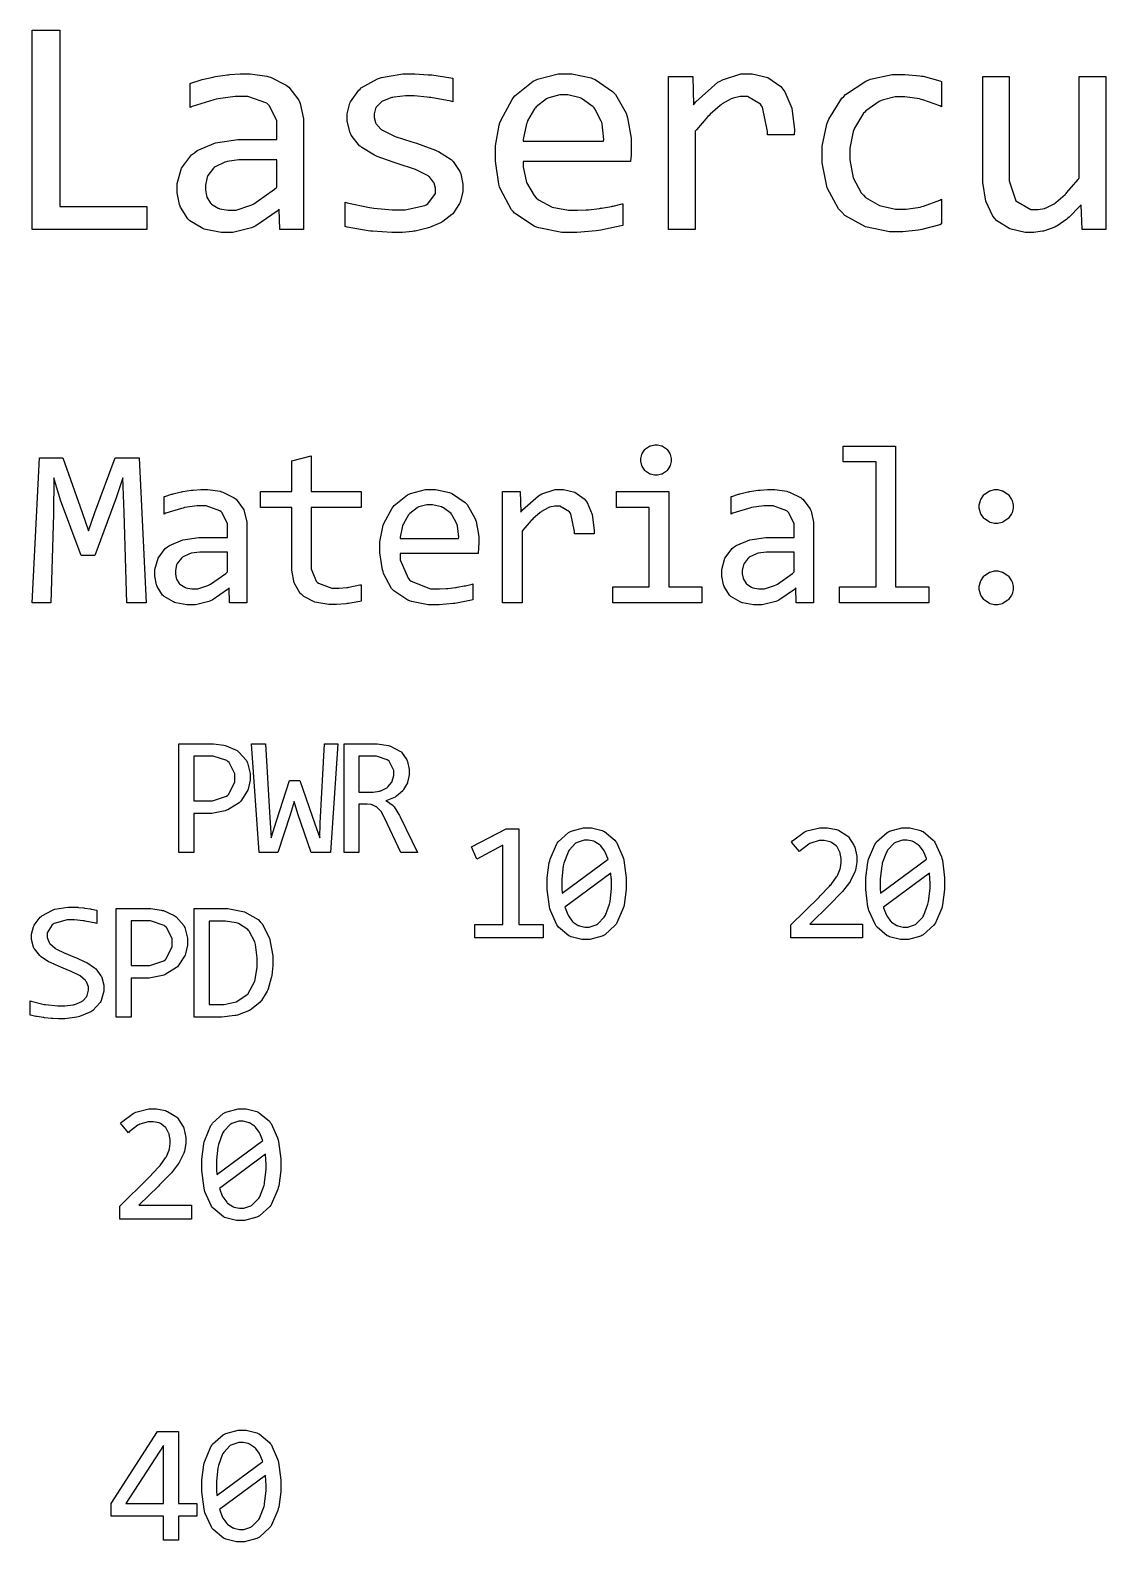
# Model space of a CAD drawing. Extents: x 0.4 to 7.8, y 0.3 to 11.2.
# Drawn here: x 0.796 to 2.375, y 8.96 to 11.178 of the extents above; entities that cross this region are included whole.
import ezdxf

# ---------------------------------------------------------------- set-up
doc = ezdxf.new("R2010")
doc.units = 0
doc.layers.get('0').update_dxf_attribs({"linetype": 'CONTINUOUS'})

msp = doc.modelspace()

# ---------------------------------------------------------------- linework, layer by layer
at = {"color": 9}
for points in [[(0.967719, 10.8854), (0.799425, 10.8854), (0.799425, 11.178), (0.839953, 11.178), (0.839953, 10.9194), (0.967719, 10.9194), (0.967719, 10.8854)], [(1.16271, 10.8854), (1.16184, 10.9156), (1.15875, 10.9127), (1.1276, 10.8908), (1.12446, 10.8894), (1.12131, 10.8881), (1.09397, 10.8814), (1.08485, 10.8814), (1.07661, 10.8814), (1.0542, 10.8855), (1.05192, 10.8863), (1.04964, 10.8872), (1.03082, 10.8983), (1.02935, 10.8997), (1.02789, 10.9012), (1.01704, 10.9182), (1.01633, 10.9201), (1.01563, 10.9221), (1.01232, 10.9396), (1.01232, 10.9454), (1.01232, 10.953), (1.01855, 10.9755), (1.0332, 10.9951), (1.03738, 10.9982), (1.04156, 11.0015), (1.06863, 11.0127), (1.10107, 11.0175), (1.11193, 11.0175), (1.15848, 11.0175), (1.15848, 11.0372), (1.15848, 11.0451), (1.14784, 11.067), (1.14573, 11.069), (1.14355, 11.071), (1.11594, 11.081), (1.10677, 11.081), (1.09733, 11.081), (1.07227, 11.0775), (1.06917, 11.0768), (1.06608, 11.0761), (1.0344, 11.066), (1.03114, 11.0647), (1.03114, 11.0998), (1.03233, 11.1003), (1.04595, 11.1046), (1.04747, 11.105), (1.04899, 11.1055), (1.065, 11.1093), (1.06668, 11.1097), (1.06836, 11.11), (1.08588, 11.1126), (1.08773, 11.1128), (1.08952, 11.1131), (1.10482, 11.1142), (1.10992, 11.1142), (1.11909, 11.1142), (1.14383, 11.1104), (1.14659, 11.1097), (1.14931, 11.1089), (1.1722, 11.0976), (1.1741, 11.096), (1.176, 11.0945), (1.19054, 11.0753), (1.19157, 11.073), (1.19255, 11.0707), (1.19765, 11.0479), (1.19765, 11.0403), (1.19765, 10.8854), (1.16271, 10.8854)], [(1.43153, 10.9467), (1.43153, 10.9415), (1.42817, 10.9271), (1.42751, 10.9255), (1.42681, 10.9239), (1.41769, 10.9099), (1.41656, 10.9087), (1.41536, 10.9075), (1.40196, 10.8972), (1.40044, 10.8964), (1.39888, 10.8956), (1.38249, 10.8885), (1.38075, 10.8879), (1.37902, 10.8874), (1.36127, 10.8832), (1.35948, 10.883), (1.35764, 10.8828), (1.34288, 10.8814), (1.338, 10.8814), (1.32747, 10.8814), (1.2991, 10.8831), (1.2959, 10.8834), (1.2927, 10.8838), (1.26156, 10.8892), (1.25852, 10.8899), (1.25852, 10.9257), (1.26177, 10.9248), (1.29443, 10.9177), (1.29769, 10.9172), (1.30089, 10.9167), (1.32753, 10.9143), (1.33643, 10.9143), (1.34673, 10.9143), (1.37554, 10.9207), (1.37782, 10.9219), (1.38005, 10.9232), (1.39122, 10.9385), (1.39122, 10.9436), (1.39122, 10.9463), (1.38938, 10.9536), (1.389, 10.9544), (1.38862, 10.9552), (1.38232, 10.9628), (1.3814, 10.9635), (1.38043, 10.9643), (1.36589, 10.9719), (1.36393, 10.9727), (1.36198, 10.9735), (1.33529, 10.9825), (1.33192, 10.9835), (1.32937, 10.9842), (1.30588, 10.9926), (1.30377, 10.9935), (1.30159, 10.9945), (1.28315, 11.0059), (1.28158, 11.0072), (1.28, 11.0085), (1.26769, 11.0238), (1.26682, 11.0255), (1.2659, 11.0273), (1.26145, 11.0446), (1.26145, 11.0503), (1.26145, 11.0555), (1.26497, 11.0691), (1.26568, 11.071), (1.26638, 11.0729), (1.27892, 11.0902), (1.28071, 11.0917), (1.28244, 11.0934), (1.30615, 11.1066), (1.30914, 11.1076), (1.31212, 11.1087), (1.34343, 11.1142), (1.3539, 11.1142), (1.36122, 11.1142), (1.38048, 11.1128), (1.38319, 11.1126), (1.38585, 11.1124), (1.41385, 11.1082), (1.41678, 11.1076), (1.41678, 11.073), (1.41368, 11.0737), (1.3846, 11.0792), (1.38184, 11.0795), (1.37907, 11.0799), (1.35981, 11.0817), (1.35341, 11.0817), (1.34722, 11.0817), (1.33046, 11.0799), (1.32883, 11.0795), (1.32715, 11.0791), (1.31375, 11.0739), (1.31272, 11.0732), (1.31169, 11.0726), (1.30442, 11.0649), (1.30398, 11.064), (1.30349, 11.0632), (1.30127, 11.0554), (1.30127, 11.0528), (1.30127, 11.0501), (1.30311, 11.0427), (1.30349, 11.0419), (1.30387, 11.0411), (1.31114, 11.033), (1.31223, 11.0322), (1.31331, 11.0315), (1.32823, 11.0239), (1.33013, 11.0231), (1.33203, 11.0223), (1.35682, 11.0142), (1.35992, 11.0132), (1.36323, 11.0123), (1.39122, 11.002), (1.3935, 11.0009), (1.39572, 10.9999), (1.41422, 10.9881), (1.41564, 10.9868), (1.41704, 10.9855), (1.42714, 10.9708), (1.42774, 10.9691), (1.42833, 10.9675), (1.43153, 10.9519), (1.43153, 10.9467)], [(1.67865, 11.0097), (1.67865, 11.0062), (1.67844, 10.9967), (1.67844, 10.9958), (1.67839, 10.9948), (1.67779, 10.9861), (1.67774, 10.9852), (1.51997, 10.9852), (1.51997, 10.9777), (1.52474, 10.9548), (1.53597, 10.9353), (1.53922, 10.9322), (1.54243, 10.9291), (1.56267, 10.9185), (1.58669, 10.9138), (1.59472, 10.9138), (1.59961, 10.9138), (1.61274, 10.9144), (1.61442, 10.9145), (1.61604, 10.9147), (1.63189, 10.9166), (1.63346, 10.9168), (1.63499, 10.917), (1.64947, 10.9194), (1.65087, 10.9197), (1.65229, 10.92), (1.66536, 10.9231), (1.66656, 10.9234), (1.66656, 10.8915), (1.6639, 10.8908), (1.63385, 10.8848), (1.63053, 10.8843), (1.62717, 10.8838), (1.59864, 10.8814), (1.58914, 10.8814), (1.57671, 10.8814), (1.54292, 10.8879), (1.53944, 10.8892), (1.53597, 10.8906), (1.50743, 10.9094), (1.50521, 10.9118), (1.50299, 10.9143), (1.4866, 10.9447), (1.48551, 10.9483), (1.48443, 10.9519), (1.47922, 10.986), (1.47922, 10.9973), (1.47922, 11.0086), (1.48481, 11.0386), (1.48594, 11.0421), (1.48708, 11.0457), (1.50369, 11.0766), (1.50586, 11.0792), (1.50803, 11.0819), (1.53489, 11.1032), (1.53808, 11.1048), (1.54124, 11.1063), (1.57124, 11.1142), (1.58128, 11.1142), (1.59169, 11.1142), (1.6199, 11.108), (1.62294, 11.1068), (1.62592, 11.1056), (1.65132, 11.088), (1.65338, 11.0857), (1.65543, 11.0835), (1.67106, 11.0561), (1.67215, 11.0528), (1.67324, 11.0496), (1.67865, 11.0197), (1.67865, 11.0097)], [(1.73329, 11.1101), (1.76888, 11.1101), (1.77001, 11.0687), (1.77333, 11.0727), (1.80593, 11.1016), (1.80914, 11.1034), (1.81239, 11.1052), (1.83931, 11.1142), (1.84831, 11.1142), (1.85596, 11.1142), (1.87896, 11.1085), (1.89817, 11.0953), (1.90115, 11.0915), (1.90414, 11.0878), (1.91439, 11.0635), (1.91812, 11.0318), (1.91792, 11.0244), (1.87853, 11.0244), (1.87864, 11.0293), (1.87136, 11.065), (1.86979, 11.0672), (1.86828, 11.0694), (1.84907, 11.0806), (1.84272, 11.0806), (1.83871, 11.0806), (1.82813, 11.0782), (1.82682, 11.0777), (1.82553, 11.0773), (1.8119, 11.0698), (1.81049, 11.0687), (1.80908, 11.0678), (1.79438, 11.0547), (1.79281, 11.0531), (1.79124, 11.0515), (1.77447, 11.0321), (1.77268, 11.0298), (1.77268, 10.8854), (1.73329, 10.8854), (1.73329, 11.1101)], [(2.13396, 10.8937), (2.1314, 10.8927), (2.10525, 10.8857), (2.1026, 10.8852), (2.09993, 10.8847), (2.07726, 10.8823), (2.06972, 10.8823), (2.05789, 10.8823), (2.02251, 10.8895), (1.99235, 10.9064), (1.98757, 10.9112), (1.98281, 10.916), (1.9661, 10.9467), (1.95893, 10.9833), (1.95893, 10.9956), (1.95893, 11.0077), (1.96582, 11.0403), (1.96724, 11.0439), (1.96858, 11.0475), (1.98796, 11.0784), (1.9905, 11.081), (1.993, 11.0836), (2.02285, 11.1034), (2.02632, 11.1048), (2.02974, 11.1062), (2.06153, 11.1132), (2.07215, 11.1132), (2.08029, 11.1132), (2.10226, 11.1112), (2.10482, 11.1108), (2.10732, 11.1104), (2.13163, 11.1037), (2.13396, 11.1028), (2.13396, 11.0656), (2.13151, 11.0669), (2.10667, 11.076), (2.10417, 11.0766), (2.10167, 11.0772), (2.08018, 11.0801), (2.07308, 11.0801), (2.06597, 11.0801), (2.04688, 11.0753), (2.04465, 11.0743), (2.04243, 11.0734), (2.02306, 11.0598), (2.02138, 11.058), (2.01969, 11.0562), (2.0064, 11.0344), (2.00549, 11.0318), (2.0045, 11.0292), (1.99968, 11.005), (1.99968, 10.9968), (1.99968, 10.988), (2.00456, 10.9613), (2.01606, 10.9392), (2.01938, 10.9358), (2.02268, 10.9325), (2.04303, 10.9207), (2.06651, 10.9156), (2.07437, 10.9156), (2.08203, 10.9156), (2.1026, 10.9186), (2.10508, 10.9192), (2.10758, 10.9198), (2.13163, 10.9288), (2.13396, 10.93), (2.13396, 10.8937)], [(2.37522, 10.8854), (2.34033, 10.8854), (2.33897, 10.9217), (2.33729, 10.9198), (2.32124, 10.9035), (2.31972, 10.9022), (2.31819, 10.901), (2.30328, 10.8907), (2.30181, 10.8899), (2.30029, 10.8892), (2.28521, 10.8837), (2.28369, 10.8834), (2.28217, 10.8831), (2.26904, 10.8814), (2.26471, 10.8814), (2.25706, 10.8814), (2.23421, 10.8865), (2.21522, 10.8984), (2.21229, 10.9018), (2.20931, 10.9052), (2.199, 10.9274), (2.19461, 10.9544), (2.19461, 10.9633), (2.19461, 11.1101), (2.23356, 11.1101), (2.23356, 10.9664), (2.23356, 10.9568), (2.24328, 10.9277), (2.26519, 10.9148), (2.27251, 10.9148), (2.27599, 10.9148), (2.28526, 10.9164), (2.2864, 10.9168), (2.28754, 10.9172), (2.29949, 10.9233), (2.30072, 10.9242), (2.30197, 10.9251), (2.31538, 10.937), (2.31685, 10.9385), (2.31825, 10.94), (2.33453, 10.9588), (2.33632, 10.961), (2.33632, 11.1101), (2.37522, 11.1101), (2.37522, 10.8854)], [(1.63813, 11.0153), (1.63824, 11.0177), (1.63585, 11.0405), (1.63525, 11.0425), (1.63465, 11.0447), (1.62528, 11.0626), (1.62403, 11.064), (1.62278, 11.0655), (1.60732, 11.0771), (1.60547, 11.0779), (1.60357, 11.0788), (1.5855, 11.0831), (1.57949, 11.0831), (1.57363, 11.0831), (1.55794, 11.0789), (1.55621, 11.0781), (1.55442, 11.0773), (1.53933, 11.0658), (1.53808, 11.0642), (1.53678, 11.0628), (1.52653, 11.0449), (1.52576, 11.0428), (1.52496, 11.0407), (1.52012, 11.0177), (1.51997, 11.0153), (1.63813, 11.0153)], [(1.15848, 10.9877), (1.109, 10.9877), (1.1027, 10.9877), (1.08567, 10.9853), (1.08393, 10.9848), (1.08214, 10.9843), (1.06776, 10.9774), (1.06668, 10.9765), (1.06554, 10.9756), (1.05718, 10.9648), (1.05664, 10.9635), (1.0561, 10.9623), (1.05349, 10.9506), (1.05349, 10.9467), (1.05349, 10.9436), (1.05512, 10.9352), (1.0555, 10.9342), (1.05583, 10.9333), (1.06125, 10.9245), (1.06201, 10.9237), (1.06272, 10.923), (1.07243, 10.917), (1.07362, 10.9166), (1.07482, 10.9161), (1.08702, 10.9138), (1.09109, 10.9138), (1.09874, 10.9138), (1.11887, 10.9206), (1.12174, 10.9219), (1.12462, 10.9233), (1.15522, 10.9449), (1.15848, 10.9479), (1.15848, 10.9877)], [(1.71511, 10.5698), (1.71729, 10.5698), (1.72319, 10.5683), (1.7239, 10.568), (1.72456, 10.5677), (1.73042, 10.5638), (1.7309, 10.5633), (1.73139, 10.5628), (1.73535, 10.5568), (1.73562, 10.5561), (1.73589, 10.5554), (1.73742, 10.5495), (1.73742, 10.5475), (1.73742, 10.5454), (1.73589, 10.5396), (1.73562, 10.5388), (1.73535, 10.5382), (1.73139, 10.5322), (1.7309, 10.5317), (1.73042, 10.5312), (1.72456, 10.5271), (1.7239, 10.5268), (1.72319, 10.5265), (1.71713, 10.5252), (1.71511, 10.5252), (1.71289, 10.5252), (1.70697, 10.5265), (1.70632, 10.5268), (1.70563, 10.5271), (1.69965, 10.5312), (1.69917, 10.5317), (1.69868, 10.5322), (1.69472, 10.5382), (1.69444, 10.5388), (1.69417, 10.5396), (1.69282, 10.5455), (1.69282, 10.5475), (1.69282, 10.5496), (1.69417, 10.5554), (1.69444, 10.5561), (1.69472, 10.5568), (1.69868, 10.5628), (1.69917, 10.5633), (1.69965, 10.5638), (1.70563, 10.5677), (1.70632, 10.568), (1.70697, 10.5683), (1.71306, 10.5698), (1.71511, 10.5698)], [(2.03803, 10.5445), (1.98969, 10.5445), (1.98969, 10.5678), (2.06668, 10.5678), (2.06668, 10.3614), (2.11535, 10.3614), (2.11535, 10.3378), (1.98432, 10.3378), (1.98432, 10.3614), (2.03803, 10.3614), (2.03803, 10.5445)], [(0.966743, 10.3378), (0.938422, 10.3378), (0.93419, 10.4705), (0.9324, 10.5214), (0.922472, 10.4918), (0.89106, 10.4072), (0.871039, 10.4072), (0.841092, 10.4886), (0.831164, 10.5214), (0.830513, 10.4682), (0.826768, 10.3378), (0.799425, 10.3378), (0.809842, 10.5506), (0.844185, 10.5506), (0.872831, 10.4705), (0.882107, 10.4435), (0.89106, 10.4705), (0.921169, 10.5506), (0.956489, 10.5506), (0.966743, 10.3378)], [(1.28201, 10.3401), (1.28038, 10.3397), (1.26383, 10.3369), (1.26215, 10.3367), (1.26042, 10.3365), (1.24609, 10.3356), (1.24132, 10.3356), (1.23459, 10.3356), (1.21446, 10.339), (1.19792, 10.3471), (1.19542, 10.3494), (1.19287, 10.3517), (1.18403, 10.3671), (1.18028, 10.386), (1.18028, 10.3922), (1.18028, 10.4775), (1.13455, 10.4775), (1.13455, 10.5013), (1.18028, 10.5013), (1.18028, 10.5462), (1.2086, 10.5535), (1.2086, 10.5013), (1.28201, 10.5013), (1.28201, 10.4775), (1.2086, 10.4775), (1.2086, 10.3945), (1.2086, 10.3879), (1.21631, 10.3696), (1.21788, 10.3681), (1.21946, 10.3667), (1.23899, 10.3595), (1.24555, 10.3595), (1.24978, 10.3595), (1.26107, 10.3605), (1.26264, 10.3606), (1.26416, 10.3608), (1.28033, 10.3641), (1.28201, 10.3645), (1.28201, 10.3401)], [(1.08892, 10.3378), (1.08827, 10.3598), (1.08605, 10.3576), (1.06337, 10.3417), (1.06109, 10.3408), (1.05881, 10.3398), (1.0389, 10.3349), (1.03228, 10.3349), (1.02626, 10.3349), (1.00998, 10.3379), (1.00836, 10.3385), (1.00667, 10.3391), (0.993001, 10.3472), (0.991917, 10.3482), (0.990831, 10.3493), (0.982964, 10.3617), (0.982476, 10.3631), (0.981988, 10.3645), (0.979546, 10.3772), (0.979546, 10.3815), (0.979546, 10.3869), (0.984104, 10.4034), (0.994738, 10.4176), (0.997775, 10.4199), (1.00081, 10.4222), (1.02051, 10.4304), (1.04411, 10.4339), (1.05198, 10.4339), (1.08583, 10.4339), (1.08583, 10.4482), (1.08583, 10.454), (1.07807, 10.4699), (1.07655, 10.4713), (1.07498, 10.4728), (1.0549, 10.4801), (1.04823, 10.4801), (1.0414, 10.4801), (1.02311, 10.4775), (1.02089, 10.477), (1.01866, 10.4765), (0.995606, 10.4692), (0.993218, 10.4682), (0.993218, 10.4938), (0.994086, 10.4941), (1.00402, 10.4972), (1.0051, 10.4975), (1.00618, 10.4978), (1.01785, 10.5007), (1.0191, 10.5009), (1.02029, 10.5012), (1.03304, 10.5031), (1.0344, 10.5032), (1.0357, 10.5034), (1.04677, 10.5042), (1.05051, 10.5042), (1.05718, 10.5042), (1.0752, 10.5015), (1.0772, 10.5009), (1.07916, 10.5004), (1.09587, 10.4921), (1.09722, 10.491), (1.09858, 10.4899), (1.10916, 10.4759), (1.10992, 10.4742), (1.11062, 10.4725), (1.11431, 10.456), (1.11431, 10.4505), (1.11431, 10.3378), (1.08892, 10.3378)], [(1.45475, 10.4282), (1.45475, 10.4257), (1.45458, 10.4188), (1.45458, 10.4181), (1.45454, 10.4174), (1.45415, 10.411), (1.4541, 10.4104), (1.33936, 10.4104), (1.33936, 10.4008), (1.35102, 10.3741), (1.35335, 10.3718), (1.35569, 10.3696), (1.38417, 10.3585), (1.39372, 10.3585), (1.39729, 10.3585), (1.40685, 10.3589), (1.40804, 10.359), (1.40924, 10.3591), (1.42074, 10.3605), (1.42188, 10.3606), (1.42296, 10.3608), (1.43354, 10.3626), (1.43457, 10.3627), (1.4356, 10.363), (1.4451, 10.3653), (1.44596, 10.3655), (1.44596, 10.3422), (1.44401, 10.3417), (1.42219, 10.3373), (1.41976, 10.337), (1.41732, 10.3367), (1.39654, 10.3349), (1.38965, 10.3349), (1.38059, 10.3349), (1.35601, 10.3397), (1.35352, 10.3406), (1.35097, 10.3416), (1.33024, 10.3553), (1.32861, 10.357), (1.32699, 10.3589), (1.31505, 10.381), (1.31429, 10.3836), (1.31353, 10.3862), (1.30973, 10.411), (1.30973, 10.4192), (1.30973, 10.4274), (1.3138, 10.4492), (1.31462, 10.4518), (1.31543, 10.4544), (1.32753, 10.4769), (1.3291, 10.4788), (1.33068, 10.4807), (1.35021, 10.4962), (1.35254, 10.4973), (1.35482, 10.4985), (1.37663, 10.5042), (1.38395, 10.5042), (1.3915, 10.5042), (1.412, 10.4997), (1.41422, 10.4988), (1.41639, 10.4979), (1.43485, 10.4852), (1.43636, 10.4835), (1.43788, 10.4819), (1.44928, 10.462), (1.45003, 10.4596), (1.45079, 10.4573), (1.45475, 10.4354), (1.45475, 10.4282)], [(1.48981, 10.5013), (1.51568, 10.5013), (1.5165, 10.4711), (1.51888, 10.4741), (1.54264, 10.4951), (1.54497, 10.4964), (1.54731, 10.4977), (1.56689, 10.5042), (1.57346, 10.5042), (1.579, 10.5042), (1.59576, 10.5001), (1.60969, 10.4905), (1.61188, 10.4877), (1.61404, 10.485), (1.62147, 10.4673), (1.62424, 10.4443), (1.62408, 10.4389), (1.59543, 10.4389), (1.59549, 10.4425), (1.59022, 10.4684), (1.58908, 10.47), (1.58794, 10.4716), (1.574, 10.4798), (1.56939, 10.4798), (1.56646, 10.4798), (1.55881, 10.478), (1.55783, 10.4777), (1.55686, 10.4773), (1.54699, 10.4719), (1.54596, 10.4711), (1.54492, 10.4704), (1.53424, 10.4609), (1.5331, 10.4597), (1.53196, 10.4586), (1.51975, 10.4445), (1.51844, 10.4428), (1.51844, 10.3378), (1.48981, 10.3378), (1.48981, 10.5013)], [(1.70518, 10.4778), (1.65685, 10.4778), (1.65685, 10.5013), (1.73383, 10.5013), (1.73383, 10.3614), (1.7825, 10.3614), (1.7825, 10.3378), (1.65147, 10.3378), (1.65147, 10.3614), (1.70518, 10.3614), (1.70518, 10.4778)], [(1.92096, 10.3378), (1.92031, 10.3598), (1.91808, 10.3576), (1.8954, 10.3417), (1.89312, 10.3408), (1.89085, 10.3398), (1.87093, 10.3349), (1.86431, 10.3349), (1.85829, 10.3349), (1.84201, 10.3379), (1.84039, 10.3385), (1.83871, 10.3391), (1.82503, 10.3472), (1.82394, 10.3482), (1.82286, 10.3493), (1.815, 10.3617), (1.81451, 10.3631), (1.81401, 10.3645), (1.81158, 10.3772), (1.81158, 10.3815), (1.81158, 10.3869), (1.81614, 10.4034), (1.82676, 10.4176), (1.82981, 10.4199), (1.83285, 10.4222), (1.85254, 10.4304), (1.87614, 10.4339), (1.884, 10.4339), (1.91786, 10.4339), (1.91786, 10.4482), (1.91786, 10.454), (1.9101, 10.4699), (1.90858, 10.4713), (1.90701, 10.4728), (1.88693, 10.4801), (1.88026, 10.4801), (1.87343, 10.4801), (1.85514, 10.4775), (1.85292, 10.477), (1.85069, 10.4765), (1.82764, 10.4692), (1.82525, 10.4682), (1.82525, 10.4938), (1.82611, 10.4941), (1.83604, 10.4972), (1.83712, 10.4975), (1.83822, 10.4978), (1.84987, 10.5007), (1.85113, 10.5009), (1.85232, 10.5012), (1.86507, 10.5031), (1.86643, 10.5032), (1.86774, 10.5034), (1.87879, 10.5042), (1.88254, 10.5042), (1.88921, 10.5042), (1.90722, 10.5015), (1.90924, 10.5009), (1.91118, 10.5004), (1.9279, 10.4921), (1.92925, 10.491), (1.93061, 10.4899), (1.94119, 10.4759), (1.94194, 10.4742), (1.94265, 10.4725), (1.94635, 10.456), (1.94635, 10.4505), (1.94635, 10.3378), (1.92096, 10.3378)], [(2.21436, 10.5042), (2.21674, 10.5042), (2.22319, 10.5024), (2.22396, 10.5021), (2.22472, 10.5017), (2.23133, 10.4973), (2.23193, 10.4967), (2.23247, 10.4962), (2.23699, 10.4895), (2.23731, 10.4887), (2.23762, 10.488), (2.23942, 10.4813), (2.23942, 10.4791), (2.23942, 10.4767), (2.23762, 10.4701), (2.23731, 10.4693), (2.23699, 10.4686), (2.23247, 10.4621), (2.23193, 10.4615), (2.23133, 10.461), (2.22472, 10.4565), (2.22396, 10.4562), (2.22319, 10.4558), (2.21653, 10.4542), (2.21436, 10.4542), (2.21192, 10.4542), (2.20535, 10.4558), (2.20458, 10.4562), (2.20383, 10.4565), (2.19732, 10.461), (2.19678, 10.4615), (2.19618, 10.4621), (2.19174, 10.4686), (2.1914, 10.4693), (2.19108, 10.4701), (2.18946, 10.4769), (2.18946, 10.4791), (2.18946, 10.4816), (2.19108, 10.488), (2.1914, 10.4887), (2.19174, 10.4895), (2.19618, 10.4962), (2.19678, 10.4967), (2.19732, 10.4973), (2.20383, 10.5017), (2.20458, 10.5021), (2.20535, 10.5024), (2.21208, 10.5042), (2.21436, 10.5042)], [(1.42529, 10.4322), (1.42535, 10.4341), (1.42361, 10.4506), (1.42318, 10.4521), (1.42275, 10.4536), (1.41596, 10.4666), (1.41504, 10.4677), (1.41411, 10.4688), (1.40289, 10.4772), (1.40153, 10.4778), (1.40018, 10.4785), (1.38699, 10.4816), (1.38265, 10.4816), (1.37842, 10.4816), (1.36697, 10.4786), (1.36572, 10.478), (1.36442, 10.4774), (1.35346, 10.469), (1.35254, 10.4679), (1.35162, 10.4668), (1.34413, 10.4538), (1.34359, 10.4523), (1.34299, 10.4507), (1.33946, 10.4341), (1.33936, 10.4322), (1.42529, 10.4322)], [(1.08583, 10.4122), (1.04986, 10.4122), (1.0453, 10.4122), (1.03288, 10.4105), (1.03163, 10.4101), (1.03033, 10.4098), (1.01991, 10.4047), (1.0191, 10.4041), (1.01828, 10.4034), (1.01215, 10.3956), (1.01177, 10.3946), (1.01139, 10.3938), (1.00949, 10.3853), (1.00949, 10.3824), (1.00949, 10.3802), (1.01069, 10.3741), (1.01096, 10.3733), (1.01118, 10.3726), (1.01514, 10.3663), (1.01568, 10.3657), (1.01622, 10.3651), (1.02327, 10.3608), (1.02414, 10.3605), (1.02501, 10.3601), (1.03385, 10.3585), (1.03684, 10.3585), (1.04237, 10.3585), (1.05702, 10.3634), (1.05914, 10.3644), (1.06125, 10.3654), (1.0835, 10.3811), (1.08583, 10.3832), (1.08583, 10.4122)], [(1.91786, 10.4122), (1.88189, 10.4122), (1.87733, 10.4122), (1.8649, 10.4105), (1.86367, 10.4101), (1.86236, 10.4098), (1.85194, 10.4047), (1.85113, 10.4041), (1.85032, 10.4034), (1.84418, 10.3956), (1.84381, 10.3946), (1.84343, 10.3938), (1.84153, 10.3853), (1.84153, 10.3824), (1.84153, 10.3802), (1.84272, 10.3741), (1.84299, 10.3733), (1.84321, 10.3726), (1.84717, 10.3663), (1.84771, 10.3657), (1.84825, 10.3651), (1.85531, 10.3608), (1.85618, 10.3605), (1.85704, 10.3601), (1.86589, 10.3585), (1.86888, 10.3585), (1.8744, 10.3585), (1.88906, 10.3634), (1.89117, 10.3644), (1.89328, 10.3654), (1.91553, 10.3811), (1.91786, 10.3832), (1.91786, 10.4122)], [(2.21436, 10.3849), (2.21674, 10.3849), (2.22319, 10.3831), (2.22396, 10.3828), (2.22472, 10.3824), (2.23133, 10.378), (2.23193, 10.3774), (2.23247, 10.3768), (2.23699, 10.3702), (2.23731, 10.3694), (2.23762, 10.3687), (2.23942, 10.362), (2.23942, 10.3598), (2.23942, 10.3574), (2.23762, 10.3508), (2.23731, 10.35), (2.23699, 10.3493), (2.23247, 10.3428), (2.23193, 10.3422), (2.23133, 10.3417), (2.22472, 10.3372), (2.22396, 10.3369), (2.22319, 10.3365), (2.21653, 10.3349), (2.21436, 10.3349), (2.21192, 10.3349), (2.20535, 10.3365), (2.20458, 10.3369), (2.20383, 10.3372), (2.19732, 10.3417), (2.19678, 10.3422), (2.19618, 10.3428), (2.19174, 10.3493), (2.1914, 10.35), (2.19108, 10.3508), (2.18946, 10.3576), (2.18946, 10.3598), (2.18946, 10.3622), (2.19108, 10.3687), (2.1914, 10.3694), (2.19174, 10.3702), (2.19618, 10.3768), (2.19678, 10.3774), (2.19732, 10.378), (2.20383, 10.3824), (2.20458, 10.3828), (2.20535, 10.3831), (2.21208, 10.3849), (2.21436, 10.3849)], [(1.11947, 10.0823), (1.11947, 10.0775), (1.11637, 10.0645), (1.11578, 10.0629), (1.11513, 10.0613), (1.10569, 10.0471), (1.10444, 10.0458), (1.10314, 10.0445), (1.08675, 10.0343), (1.0848, 10.0335), (1.08279, 10.0327), (1.06282, 10.0288), (1.05621, 10.0288), (1.03646, 10.0288), (1.03646, 9.97157), (1.0147, 9.97157), (1.0147, 10.1311), (1.05962, 10.1311), (1.06527, 10.1311), (1.08051, 10.1289), (1.08236, 10.1284), (1.08415, 10.128), (1.09999, 10.121), (1.1014, 10.12), (1.10276, 10.119), (1.11377, 10.1064), (1.11458, 10.1049), (1.1154, 10.1033), (1.11947, 10.0876), (1.11947, 10.0823)], [(1.0969, 10.0813), (1.0969, 10.0872), (1.08843, 10.1035), (1.08675, 10.1049), (1.08507, 10.1063), (1.06521, 10.1131), (1.05865, 10.1131), (1.03646, 10.1131), (1.03646, 10.0474), (1.05669, 10.0474), (1.06407, 10.0474), (1.08464, 10.0544), (1.08637, 10.0558), (1.08811, 10.0572), (1.0969, 10.0753), (1.0969, 10.0813)], [(1.24788, 10.1311), (1.23714, 9.97157), (1.20898, 9.97157), (1.18918, 10.0283), (1.1837, 10.0466), (1.17795, 10.0269), (1.15967, 9.97157), (1.13243, 9.97157), (1.12142, 10.1311), (1.14193, 10.1311), (1.14817, 10.0226), (1.15001, 9.99283), (1.15772, 10.0181), (1.17698, 10.0773), (1.192, 10.0773), (1.21419, 10.0138), (1.22168, 9.99283), (1.22217, 10.0148), (1.22852, 10.1311), (1.24788, 10.1311)], [(1.36475, 9.97157), (1.34022, 9.97157), (1.31641, 10.0226), (1.31592, 10.0236), (1.31136, 10.0316), (1.31093, 10.0322), (1.31044, 10.0329), (1.30534, 10.038), (1.3048, 10.0384), (1.30425, 10.0387), (1.29839, 10.0415), (1.29774, 10.0417), (1.29709, 10.0418), (1.29112, 10.0426), (1.28917, 10.0426), (1.27892, 10.0426), (1.27892, 9.97157), (1.25722, 9.97157), (1.25722, 10.1311), (1.29991, 10.1311), (1.30588, 10.1311), (1.32216, 10.1286), (1.32384, 10.1281), (1.32547, 10.1276), (1.33914, 10.1204), (1.34022, 10.1195), (1.34125, 10.1187), (1.34912, 10.1075), (1.34961, 10.1062), (1.3501, 10.105), (1.35265, 10.0931), (1.35265, 10.0891), (1.35265, 10.0856), (1.3508, 10.0761), (1.35048, 10.075), (1.3501, 10.0739), (1.34456, 10.0638), (1.34386, 10.0629), (1.34315, 10.062), (1.3342, 10.0542), (1.33312, 10.0535), (1.33203, 10.0528), (1.31982, 10.048), (1.31847, 10.0476), (1.31955, 10.0472), (1.32899, 10.0404), (1.32981, 10.0394), (1.33057, 10.0385), (1.33865, 10.0257), (1.33946, 10.0241), (1.36475, 9.97157)], [(1.32997, 10.0873), (1.32997, 10.0921), (1.32319, 10.1054), (1.32189, 10.1064), (1.32053, 10.1075), (1.30469, 10.1128), (1.29943, 10.1128), (1.27892, 10.1128), (1.27892, 10.0601), (1.2965, 10.0601), (1.29991, 10.0601), (1.30924, 10.0615), (1.31027, 10.0618), (1.31131, 10.0621), (1.32004, 10.0665), (1.3208, 10.0671), (1.32151, 10.0677), (1.32709, 10.0748), (1.32753, 10.0756), (1.32791, 10.0764), (1.32997, 10.0846), (1.32997, 10.0873)], [(1.54943, 9.84614), (1.44922, 9.84614), (1.44922, 9.86594), (1.49024, 9.86594), (1.49024, 9.98236), (1.45199, 9.96164), (1.44417, 9.97971), (1.49496, 10.0064), (1.51378, 10.0064), (1.51378, 9.86594), (1.54943, 9.86594), (1.54943, 9.84614)], [(1.67128, 9.92583), (1.67128, 9.91749), (1.66824, 9.89497), (1.66764, 9.89242), (1.66699, 9.88992), (1.65771, 9.86838), (1.65653, 9.86654), (1.65528, 9.86475), (1.63981, 9.85086), (1.63797, 9.84983), (1.63613, 9.84885), (1.61806, 9.84397), (1.61208, 9.84397), (1.60622, 9.84397), (1.5905, 9.84793), (1.58876, 9.84868), (1.58697, 9.8495), (1.57206, 9.86199), (1.57081, 9.86361), (1.56956, 9.86529), (1.56, 9.88656), (1.55935, 9.88911), (1.55865, 9.89171), (1.55533, 9.91732), (1.55533, 9.92583), (1.55533, 9.93425), (1.55832, 9.95682), (1.55897, 9.95931), (1.55957, 9.96186), (1.56885, 9.9834), (1.5701, 9.98519), (1.57129, 9.98703), (1.58675, 10.0009), (1.58865, 10.0019), (1.5905, 10.0029), (1.60851, 10.0079), (1.61453, 10.0079), (1.62033, 10.0079), (1.63607, 10.0038), (1.63786, 10.003), (1.6396, 10.0022), (1.65451, 9.98981), (1.65576, 9.98813), (1.65701, 9.98649), (1.66656, 9.96522), (1.66726, 9.96263), (1.66792, 9.96007), (1.67128, 9.9344), (1.67128, 9.92583)], [(2.01824, 9.84614), (1.91308, 9.84614), (1.91308, 9.86518), (1.95437, 9.90619), (1.95606, 9.90788), (1.96978, 9.92236), (1.97086, 9.92356), (1.9719, 9.92481), (1.98014, 9.93588), (1.98074, 9.93685), (1.98128, 9.93787), (1.98529, 9.94743), (1.98551, 9.94829), (1.98568, 9.94922), (1.98671, 9.95725), (1.98671, 9.9599), (1.98671, 9.96272), (1.98535, 9.97017), (1.98514, 9.97103), (1.98486, 9.97194), (1.98079, 9.97976), (1.98025, 9.98042), (1.97965, 9.98112), (1.97254, 9.98639), (1.97168, 9.98676), (1.97081, 9.98719), (1.96203, 9.9891), (1.95915, 9.9891), (1.95454, 9.9891), (1.94206, 9.98535), (1.94069, 9.9846), (1.93929, 9.98383), (1.9266, 9.97407), (1.92546, 9.97288), (1.91374, 9.98687), (1.91521, 9.9885), (1.93251, 10.0013), (1.93446, 10.0022), (1.93642, 10.0032), (1.95551, 10.0079), (1.96192, 10.0079), (1.96674, 10.0079), (1.97976, 10.0053), (1.98122, 10.0047), (1.98269, 10.0042), (1.99528, 9.99658), (1.99636, 9.99556), (1.9974, 9.99457), (2.00553, 9.98236), (2.00612, 9.9809), (2.00667, 9.97949), (2.00965, 9.96593), (2.00965, 9.96137), (2.00965, 9.95714), (2.0076, 9.94569), (2.00722, 9.94439), (2.00678, 9.94308), (2.0006, 9.93007), (1.99978, 9.92876), (1.99897, 9.92751), (1.98856, 9.91422), (1.98731, 9.91282), (1.98606, 9.91146), (1.97131, 9.89626), (1.96963, 9.89458), (1.94069, 9.86643), (2.01824, 9.86643), (2.01824, 9.84614)], [(2.13872, 9.92583), (2.13872, 9.91749), (2.13569, 9.89497), (2.1351, 9.89242), (2.13444, 9.88992), (2.12517, 9.86838), (2.12397, 9.86654), (2.12272, 9.86475), (2.10726, 9.85086), (2.10542, 9.84983), (2.10357, 9.84885), (2.0855, 9.84397), (2.07954, 9.84397), (2.07368, 9.84397), (2.05794, 9.84793), (2.05621, 9.84868), (2.05442, 9.8495), (2.0395, 9.86199), (2.03825, 9.86361), (2.037, 9.86529), (2.02746, 9.88656), (2.02681, 9.88911), (2.0261, 9.89171), (2.02279, 9.91732), (2.02279, 9.92583), (2.02279, 9.93425), (2.02576, 9.95682), (2.02642, 9.95931), (2.02701, 9.96186), (2.03629, 9.9834), (2.03754, 9.98519), (2.03874, 9.98703), (2.05419, 10.0009), (2.0561, 10.0019), (2.05794, 10.0029), (2.07596, 10.0079), (2.08197, 10.0079), (2.08778, 10.0079), (2.10351, 10.0038), (2.10531, 10.003), (2.10704, 10.0022), (2.12196, 9.98981), (2.12321, 9.98813), (2.12446, 9.98649), (2.134, 9.96522), (2.13471, 9.96263), (2.13536, 9.96007), (2.13872, 9.9344), (2.13872, 9.92583)], [(1.57682, 9.9266), (1.57682, 9.92469), (1.57682, 9.92046), (1.57682, 9.919), (1.57682, 9.9184), (1.57721, 9.91228), (1.57731, 9.91168), (1.64481, 9.96164), (1.64447, 9.96268), (1.64057, 9.97217), (1.64014, 9.97299), (1.63965, 9.97385), (1.63411, 9.98118), (1.63346, 9.98178), (1.63282, 9.98242), (1.62532, 9.98731), (1.62451, 9.98763), (1.62364, 9.98801), (1.61583, 9.98969), (1.61328, 9.98969), (1.60949, 9.98969), (1.59928, 9.98639), (1.59814, 9.98568), (1.597, 9.98503), (1.58746, 9.97493), (1.58669, 9.97358), (1.58589, 9.97228), (1.57975, 9.95583), (1.57937, 9.95383), (1.57894, 9.95187), (1.57682, 9.93294), (1.57682, 9.9266)], [(2.04428, 9.9266), (2.04428, 9.92469), (2.04428, 9.92046), (2.04428, 9.919), (2.04428, 9.9184), (2.04465, 9.91228), (2.04476, 9.91168), (2.11225, 9.96164), (2.11193, 9.96268), (2.10801, 9.97217), (2.10758, 9.97299), (2.1071, 9.97385), (2.10157, 9.98118), (2.10092, 9.98178), (2.10026, 9.98242), (2.09278, 9.98731), (2.09196, 9.98763), (2.0911, 9.98801), (2.08328, 9.98969), (2.08074, 9.98969), (2.07693, 9.98969), (2.06674, 9.98639), (2.0656, 9.98568), (2.06446, 9.98503), (2.0549, 9.97493), (2.05414, 9.97358), (2.05333, 9.97228), (2.04719, 9.95583), (2.04682, 9.95383), (2.04639, 9.95187), (2.04428, 9.93294), (2.04428, 9.9266)], [(1.64979, 9.92513), (1.64979, 9.92719), (1.64947, 9.93267), (1.64942, 9.93332), (1.64936, 9.93403), (1.64888, 9.94069), (1.64882, 9.94135), (1.58132, 9.89117), (1.5816, 9.89014), (1.58544, 9.88038), (1.58594, 9.87944), (1.58638, 9.87858), (1.59201, 9.87082), (1.59267, 9.87017), (1.59332, 9.86957), (1.60086, 9.86458), (1.60172, 9.86421), (1.60254, 9.86387), (1.61057, 9.86214), (1.61328, 9.86214), (1.61703, 9.86214), (1.62717, 9.8655), (1.62831, 9.86615), (1.62944, 9.86686), (1.63911, 9.87685), (1.63992, 9.87815), (1.64068, 9.8795), (1.64681, 9.89583), (1.64725, 9.89779), (1.64762, 9.89979), (1.64979, 9.91883), (1.64979, 9.92513)], [(2.11724, 9.92513), (2.11724, 9.92719), (2.11692, 9.93267), (2.11686, 9.93332), (2.11681, 9.93403), (2.11632, 9.94069), (2.11626, 9.94135), (2.04878, 9.89117), (2.04904, 9.89014), (2.0529, 9.88038), (2.05339, 9.87944), (2.05382, 9.87858), (2.05946, 9.87082), (2.06011, 9.87017), (2.06076, 9.86957), (2.06831, 9.86458), (2.06917, 9.86421), (2.06999, 9.86387), (2.07801, 9.86214), (2.08074, 9.86214), (2.08447, 9.86214), (2.09463, 9.8655), (2.09576, 9.86615), (2.0969, 9.86686), (2.10656, 9.87685), (2.10736, 9.87815), (2.10813, 9.8795), (2.11426, 9.89583), (2.11469, 9.89779), (2.11507, 9.89979), (2.11724, 9.91883), (2.11724, 9.92513)], [(0.904622, 9.77294), (0.904622, 9.76801), (0.900717, 9.75456), (0.899957, 9.7531), (0.899143, 9.75168), (0.8884, 9.73975), (0.887044, 9.73876), (0.885633, 9.73785), (0.868978, 9.73085), (0.867025, 9.73036), (0.865072, 9.72993), (0.847276, 9.72754), (0.841362, 9.72754), (0.838162, 9.72754), (0.829699, 9.72797), (0.828668, 9.72803), (0.827636, 9.72814), (0.817546, 9.72917), (0.816569, 9.72928), (0.815593, 9.72944), (0.806532, 9.73079), (0.805718, 9.73096), (0.80485, 9.73112), (0.797092, 9.73292), (0.796442, 9.73307), (0.796442, 9.75407), (0.79796, 9.75353), (0.81505, 9.74903), (0.816949, 9.74869), (0.818847, 9.74838), (0.836914, 9.74675), (0.842936, 9.74675), (0.847385, 9.74675), (0.859538, 9.74804), (0.860786, 9.74832), (0.861979, 9.74864), (0.872071, 9.75271), (0.872885, 9.75319), (0.873643, 9.75375), (0.87934, 9.76036), (0.879719, 9.76113), (0.880046, 9.76193), (0.88189, 9.76932), (0.88189, 9.77175), (0.88189, 9.77453), (0.878851, 9.78201), (0.878256, 9.78271), (0.877658, 9.78353), (0.869792, 9.79036), (0.868815, 9.7909), (0.867839, 9.79156), (0.856662, 9.79704), (0.855414, 9.79753), (0.854167, 9.79807), (0.841471, 9.80322), (0.840169, 9.80371), (0.838867, 9.80425), (0.82601, 9.80994), (0.824761, 9.81054), (0.823514, 9.81119), (0.812446, 9.81853), (0.811469, 9.81933), (0.810493, 9.82021), (0.802518, 9.83018), (0.801921, 9.83132), (0.801324, 9.83247), (0.798394, 9.84381), (0.798394, 9.84754), (0.798394, 9.85161), (0.801215, 9.86236), (0.801812, 9.86367), (0.802354, 9.86501), (0.811199, 9.87674), (0.812446, 9.87771), (0.813639, 9.87875), (0.828993, 9.8871), (0.830892, 9.88769), (0.832736, 9.88835), (0.851563, 9.8915), (0.857856, 9.8915), (0.860026, 9.8915), (0.865722, 9.89122), (0.866536, 9.89111), (0.867296, 9.89106), (0.875217, 9.89019), (0.876031, 9.89003), (0.876844, 9.88997), (0.884765, 9.88872), (0.885579, 9.88857), (0.886339, 9.88846), (0.893664, 9.88687), (0.894368, 9.88672), (0.894368, 9.86719), (0.892796, 9.86768), (0.877115, 9.87104), (0.875543, 9.87125), (0.873969, 9.87153), (0.86149, 9.87272), (0.857368, 9.87272), (0.850478, 9.87272), (0.831381, 9.86751), (0.829915, 9.86649), (0.82845, 9.86546), (0.821126, 9.85374), (0.821126, 9.84978), (0.821126, 9.847), (0.824056, 9.83946), (0.824653, 9.83865), (0.82525, 9.83789), (0.833171, 9.831), (0.834147, 9.83035), (0.835124, 9.82975), (0.846246, 9.82417), (0.847493, 9.82363), (0.848742, 9.82314), (0.861546, 9.81808), (0.862847, 9.81754), (0.86415, 9.81706), (0.876844, 9.81119), (0.878093, 9.81054), (0.87934, 9.80994), (0.890571, 9.8024), (0.891547, 9.80154), (0.892524, 9.80072), (0.900336, 9.79064), (0.900933, 9.78944), (0.901531, 9.78831), (0.904622, 9.77681), (0.904622, 9.77294)], [(1.02745, 9.8405), (1.02745, 9.83567), (1.02436, 9.82269), (1.02376, 9.82107), (1.02311, 9.8195), (1.01367, 9.80528), (1.01242, 9.80399), (1.01112, 9.80274), (0.994738, 9.79249), (0.992785, 9.79167), (0.990776, 9.7909), (0.970811, 9.787), (0.964193, 9.787), (0.944444, 9.787), (0.944444, 9.72976), (0.922689, 9.72976), (0.922689, 9.88932), (0.967611, 9.88932), (0.973253, 9.88932), (0.988499, 9.8871), (0.990343, 9.88661), (0.992133, 9.88624), (1.00798, 9.87918), (1.00939, 9.87819), (1.01074, 9.87722), (1.02176, 9.86464), (1.02257, 9.86307), (1.02338, 9.86154), (1.02745, 9.84576), (1.02745, 9.8405)], [(1.00483, 9.83951), (1.00483, 9.84543), (0.996419, 9.86171), (0.994738, 9.86307), (0.993056, 9.86442), (0.973199, 9.87125), (0.966635, 9.87125), (0.944444, 9.87125), (0.944444, 9.80556), (0.964681, 9.80556), (0.97206, 9.80556), (0.992622, 9.81261), (0.994358, 9.81396), (0.996094, 9.81537), (1.00483, 9.8335), (1.00483, 9.83951)], [(1.15245, 9.81131), (1.15245, 9.80583), (1.15088, 9.79113), (1.15061, 9.78933), (1.15028, 9.7876), (1.14567, 9.77132), (1.14502, 9.76981), (1.14437, 9.76833), (1.13591, 9.75456), (1.13487, 9.75331), (1.13384, 9.75211), (1.12109, 9.74164), (1.11963, 9.74072), (1.11811, 9.73986), (1.10059, 9.73307), (1.09863, 9.73258), (1.09663, 9.73215), (1.07769, 9.72976), (1.0714, 9.72976), (1.03722, 9.72976), (1.03722, 9.88932), (1.07834, 9.88932), (1.08648, 9.88932), (1.11089, 9.8845), (1.13091, 9.87326), (1.13401, 9.87001), (1.13704, 9.86686), (1.14784, 9.84581), (1.15245, 9.81993), (1.15245, 9.81131)], [(1.12961, 9.80974), (1.12961, 9.81689), (1.12695, 9.83643), (1.12647, 9.83837), (1.12592, 9.84033), (1.11789, 9.85612), (1.11681, 9.85732), (1.11572, 9.85856), (1.10221, 9.86719), (1.10059, 9.86768), (1.09896, 9.86828), (1.08295, 9.87099), (1.07764, 9.87099), (1.05897, 9.87099), (1.05897, 9.74854), (1.0752, 9.74854), (1.08111, 9.74854), (1.09896, 9.75239), (1.11599, 9.76383), (1.12619, 9.78299), (1.12961, 9.80306), (1.12961, 9.80974)], [(1.03331, 9.43365), (0.928168, 9.43365), (0.928168, 9.45269), (0.969456, 9.49371), (0.971137, 9.49539), (0.984864, 9.50988), (0.985949, 9.51107), (0.986979, 9.51232), (0.995226, 9.52339), (0.995822, 9.52436), (0.996365, 9.52539), (1.00038, 9.53494), (1.0006, 9.53581), (1.00076, 9.53674), (1.00179, 9.54476), (1.00179, 9.54742), (1.00179, 9.55024), (1.00043, 9.55767), (1.00022, 9.55854), (0.999946, 9.55946), (0.995876, 9.56728), (0.995335, 9.56793), (0.994738, 9.56862), (0.987631, 9.57389), (0.986762, 9.57428), (0.985894, 9.57471), (0.977106, 9.57661), (0.974229, 9.57661), (0.969618, 9.57661), (0.95714, 9.57286), (0.955783, 9.5721), (0.954372, 9.57135), (0.941678, 9.56158), (0.940539, 9.56039), (0.928819, 9.57437), (0.930285, 9.57601), (0.947592, 9.58876), (0.949544, 9.58968), (0.951497, 9.59065), (0.970594, 9.59538), (0.976997, 9.59538), (0.981825, 9.59538), (0.994846, 9.59278), (0.996311, 9.59224), (0.997775, 9.59174), (1.01036, 9.5841), (1.01145, 9.58306), (1.01248, 9.58208), (1.02062, 9.56988), (1.02121, 9.56842), (1.02176, 9.567), (1.02474, 9.55344), (1.02474, 9.54889), (1.02474, 9.54465), (1.02268, 9.53321), (1.0223, 9.5319), (1.02186, 9.5306), (1.01568, 9.51758), (1.01487, 9.51628), (1.01405, 9.51503), (1.00363, 9.50174), (1.00239, 9.50032), (1.00114, 9.49897), (0.986382, 9.48378), (0.9847, 9.4821), (0.955783, 9.45394), (1.03331, 9.45394), (1.03331, 9.43365)], [(1.16423, 9.51335), (1.16423, 9.50499), (1.16119, 9.48247), (1.16059, 9.47993), (1.15994, 9.47743), (1.15066, 9.45589), (1.14947, 9.45404), (1.14822, 9.45226), (1.13276, 9.43837), (1.13091, 9.43733), (1.12907, 9.43636), (1.111, 9.43147), (1.10503, 9.43147), (1.09918, 9.43147), (1.08344, 9.43544), (1.08171, 9.43619), (1.07992, 9.43701), (1.065, 9.44949), (1.06375, 9.45111), (1.0625, 9.45281), (1.05295, 9.47407), (1.0523, 9.47661), (1.05159, 9.47922), (1.04829, 9.50483), (1.04829, 9.51335), (1.04829, 9.52175), (1.05127, 9.54432), (1.05192, 9.54682), (1.05252, 9.54937), (1.06179, 9.5709), (1.06304, 9.57269), (1.06424, 9.57454), (1.0797, 9.58843), (1.0816, 9.58942), (1.08344, 9.59044), (1.10145, 9.59538), (1.10748, 9.59538), (1.11328, 9.59538), (1.12902, 9.59131), (1.13081, 9.5905), (1.13254, 9.58974), (1.14746, 9.57731), (1.14871, 9.57563), (1.14996, 9.574), (1.15951, 9.55274), (1.16021, 9.55013), (1.16086, 9.54758), (1.16423, 9.52192), (1.16423, 9.51335)], [(1.06977, 9.51411), (1.06977, 9.51221), (1.06977, 9.50797), (1.06977, 9.50651), (1.06977, 9.50592), (1.07015, 9.49978), (1.07026, 9.49918), (1.13775, 9.54915), (1.13742, 9.55018), (1.13352, 9.55968), (1.13308, 9.56049), (1.1326, 9.56136), (1.12706, 9.56868), (1.12641, 9.56928), (1.12576, 9.56993), (1.11827, 9.57482), (1.11746, 9.57514), (1.11659, 9.57553), (1.10878, 9.57721), (1.10623, 9.57721), (1.10243, 9.57721), (1.09223, 9.57389), (1.09109, 9.57319), (1.08995, 9.57254), (1.0804, 9.56244), (1.07964, 9.56108), (1.07883, 9.55979), (1.0727, 9.54335), (1.07232, 9.54135), (1.07189, 9.53939), (1.06977, 9.52046), (1.06977, 9.51411)], [(1.14274, 9.51264), (1.14274, 9.51471), (1.14242, 9.52018), (1.14236, 9.52083), (1.14231, 9.52154), (1.14182, 9.52821), (1.14176, 9.52886), (1.07427, 9.47868), (1.07454, 9.47765), (1.0784, 9.46789), (1.07888, 9.46696), (1.07932, 9.4661), (1.08496, 9.45833), (1.08561, 9.45768), (1.08626, 9.45708), (1.0938, 9.4521), (1.09467, 9.45171), (1.09549, 9.45139), (1.10352, 9.44965), (1.10623, 9.44965), (1.10997, 9.44965), (1.12012, 9.45301), (1.12126, 9.45367), (1.1224, 9.45438), (1.13205, 9.46436), (1.13287, 9.46565), (1.13363, 9.46701), (1.13976, 9.48335), (1.14019, 9.48529), (1.14057, 9.48731), (1.14274, 9.50635), (1.14274, 9.51264)], [(1.04123, 8.99767), (1.014, 8.99767), (1.014, 8.9624), (0.992296, 8.9624), (0.992296, 8.99767), (0.915474, 8.99767), (0.915474, 9.01639), (0.983507, 9.12196), (1.014, 9.12196), (1.014, 9.01639), (1.04123, 9.01639), (1.04123, 8.99767)], [(1.16423, 9.0421), (1.16423, 9.03375), (1.16119, 9.01124), (1.16059, 9.00868), (1.15994, 9.00618), (1.15066, 8.98465), (1.14947, 8.98281), (1.14822, 8.98101), (1.13276, 8.96713), (1.13091, 8.9661), (1.12907, 8.96511), (1.111, 8.96024), (1.10503, 8.96024), (1.09918, 8.96024), (1.08344, 8.96419), (1.08171, 8.96496), (1.07992, 8.96576), (1.065, 8.97825), (1.06375, 8.97988), (1.0625, 8.98156), (1.05295, 9.00282), (1.0523, 9.00538), (1.05159, 9.00797), (1.04829, 9.03358), (1.04829, 9.0421), (1.04829, 9.05051), (1.05127, 9.07308), (1.05192, 9.07557), (1.05252, 9.07813), (1.06179, 9.09967), (1.06304, 9.10146), (1.06424, 9.10331), (1.0797, 9.11719), (1.0816, 9.11817), (1.08344, 9.11919), (1.10145, 9.12414), (1.10748, 9.12414), (1.11328, 9.12414), (1.12902, 9.12007), (1.13081, 9.11925), (1.13254, 9.11849), (1.14746, 9.10607), (1.14871, 9.10439), (1.14996, 9.10275), (1.15951, 9.08149), (1.16021, 9.07889), (1.16086, 9.07633), (1.16423, 9.05067), (1.16423, 9.0421)], [(0.992296, 9.10146), (0.93674, 9.01639), (0.992296, 9.01639), (0.992296, 9.10146)], [(1.06977, 9.04286), (1.06977, 9.04096), (1.06977, 9.03674), (1.06977, 9.03526), (1.06977, 9.03467), (1.07015, 9.02854), (1.07026, 9.02794), (1.13775, 9.0779), (1.13742, 9.07894), (1.13352, 9.08843), (1.13308, 9.08925), (1.1326, 9.09011), (1.12706, 9.09744), (1.12641, 9.09804), (1.12576, 9.09868), (1.11827, 9.10357), (1.11746, 9.10389), (1.11659, 9.10428), (1.10878, 9.10596), (1.10623, 9.10596), (1.10243, 9.10596), (1.09223, 9.10265), (1.09109, 9.10194), (1.08995, 9.10129), (1.0804, 9.09119), (1.07964, 9.08985), (1.07883, 9.08854), (1.0727, 9.0721), (1.07232, 9.0701), (1.07189, 9.06814), (1.06977, 9.04921), (1.06977, 9.04286)], [(1.14274, 9.04139), (1.14274, 9.04346), (1.14242, 9.04893), (1.14236, 9.04958), (1.14231, 9.05029), (1.14182, 9.05697), (1.14176, 9.05761), (1.07427, 9.00743), (1.07454, 9.0064), (1.0784, 8.99664), (1.07888, 8.99571), (1.07932, 8.99485), (1.08496, 8.98708), (1.08561, 8.98643), (1.08626, 8.98583), (1.0938, 8.98085), (1.09467, 8.98047), (1.09549, 8.98014), (1.10352, 8.9784), (1.10623, 8.9784), (1.10997, 8.9784), (1.12012, 8.98178), (1.12126, 8.98242), (1.1224, 8.98312), (1.13205, 8.99311), (1.13287, 8.99442), (1.13363, 8.99576), (1.13976, 9.0121), (1.14019, 9.01406), (1.14057, 9.01606), (1.14274, 9.0351), (1.14274, 9.04139)]]:
    msp.add_lwpolyline(points, close=True, dxfattribs=at)

doc.saveas('drawing.dxf')
